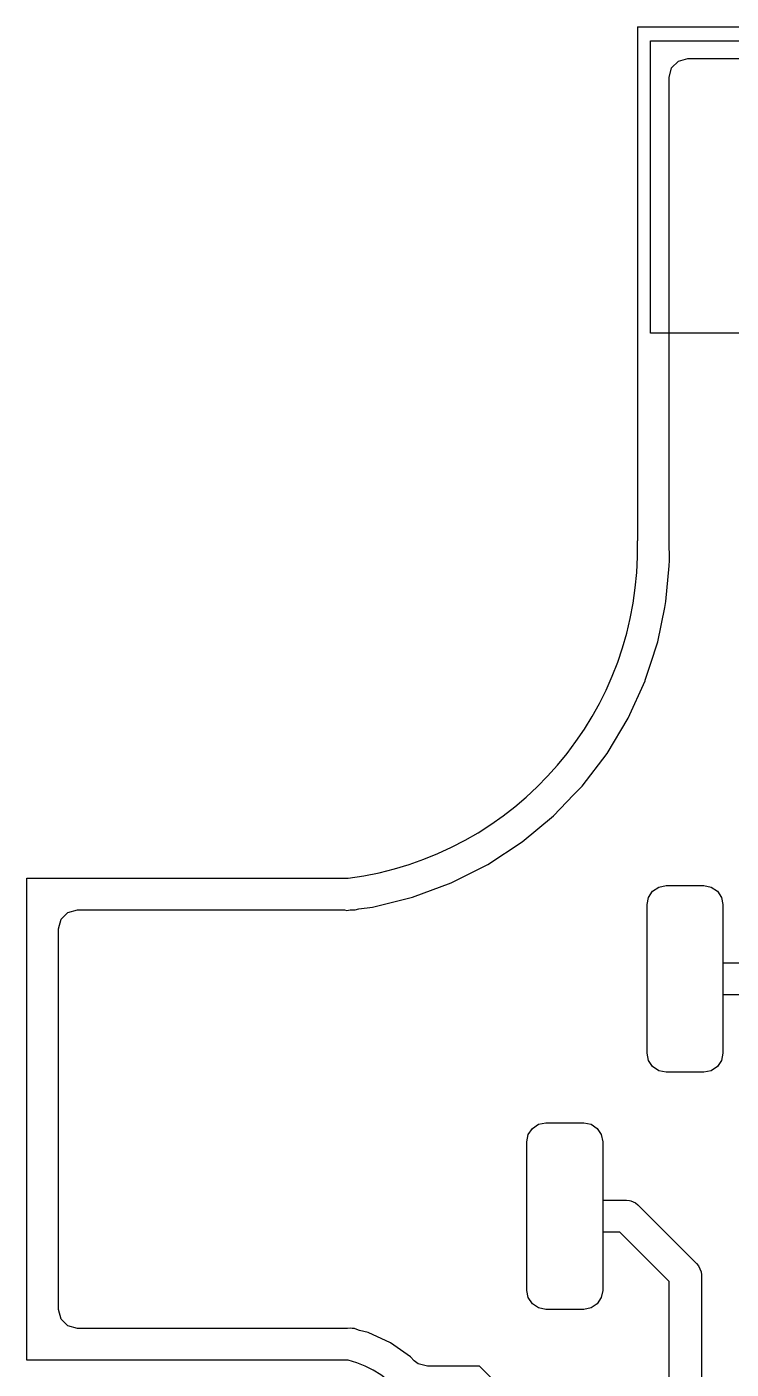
# Model space of a CAD drawing. Extents: x 0 to 3.78, y -0.8 to 2.03.
# Drawn here: x -0.0001 to 0.2191, y 0.6084 to 1.0262 of the extents above; entities that cross this region are included whole.
import ezdxf

# ---------------------------------------------------------------- set-up
doc = ezdxf.new("R2010")
doc.units = 0
doc.header["$MEASUREMENT"] = 0
doc.layers.add('BLACK', color=7, linetype='CONTINUOUS')

msp = doc.modelspace()

# ---------------------------------------------------------------- linework, layer by layer
at = {"layer": 'BLACK', "linetype": 'CONTINUOUS'}
for p, q in [((0.1899054724409449, 1.0261732283464566), (0.1899054724409449, 0.8661732283464567)), ((0.1899054724409449, 1.0261732283464566), (0.9849054724409448, 1.0261732283464566)), ((0.1940391338582677, 0.9308492913385826), (0.1940391338582677, 1.0217941732283464)), ((0.1940391338582677, 1.0217941732283464), (0.2849840157480315, 1.0217941732283464)), ((0.1940391338582677, 0.9308492913385826), (0.1940391338582677, 1.0217941732283464)), ((0.1940391338582677, 1.0217941732283464), (0.2849840157480315, 1.0217941732283464)), ((0.2005535826771654, 1.0133779527559055), (0.2027007480314961, 1.0155251181102363)), ((0.2027007480314961, 1.0155251181102363), (0.2056338188976378, 1.0163110236220472)), ((0.2056338188976378, 1.0163110236220472), (0.5718679527559055, 1.0163110236220472)), ((0.1997676771653543, 1.0104448818897638), (0.2005535826771654, 1.0133779527559055)), ((0.1997676771653543, 0.8663679133858267), (0.1997676771653543, 1.0104448818897638)), ((0.2849840157480315, 0.9308492913385826), (0.1940391338582677, 0.9308492913385826)), ((0.2849840157480315, 0.9308492913385826), (0.1940391338582677, 0.9308492913385826)), ((0.1997694881889764, 0.8662221653543307), (0.1997676771653543, 0.8663679133858267)), ((0.1999233464566929, 0.8600321653543307), (0.1997694881889764, 0.8662221653543307)), ((0.1988037007874016, 0.8472983070866141), (0.1997779133858268, 0.8583779527559054)), ((0.1997779133858268, 0.8583779527559054), (0.1999233070866142, 0.8600316141732284)), ((0.1999233070866142, 0.8600317322834645), (0.1999233464566929, 0.8600321653543307)), ((0.1999233070866142, 0.8600316141732284), (0.1999233070866142, 0.8600317322834645)), ((0.1962566535433071, 0.8347716141732283), (0.1984277165354331, 0.845449251968504)), ((0.1984277165354331, 0.845449251968504), (0.1988037007874016, 0.8472983070866141)), ((0.1940010236220472, 0.8278136614173228), (0.1962566535433071, 0.8347716141732283)), ((0.192386968503937, 0.8228346456692913), (0.1940010236220472, 0.8278136614173228)), ((0.1870277952755905, 0.8109731496062992), (0.1923146456692913, 0.8226116141732284)), ((0.1923146456692913, 0.8226116141732284), (0.192386968503937, 0.8228346456692913)), ((0.1804634645669291, 0.8000043307086614), (0.1870277952755905, 0.8109731496062992)), ((0.1727051968503937, 0.7898448818897638), (0.1804634645669291, 0.8000043307086614)), ((0.1700462598425197, 0.787075590551181), (0.1727048818897638, 0.7898445275590551)), ((0.1727048818897638, 0.7898445275590551), (0.1727049606299212, 0.7898446850393701)), ((0.1727049606299212, 0.7898446850393701), (0.1727051968503937, 0.7898448818897638)), ((0.163851811023622, 0.7806240944881889), (0.1700462598425197, 0.787075590551181)), ((0.1540160236220472, 0.7724594094488189), (0.163851811023622, 0.7806240944881889)), ((0.143323031496063, 0.7654547637795276), (0.1540160236220472, 0.7724594094488189)), ((0.1319090157480315, 0.7596993307086614), (0.143323031496063, 0.7654547637795276)), ((-9.45275590551e-05, 0.7611732283464566), (0.0999054724409449, 0.7611732283464566)), ((-9.45275590551e-05, 0.6111732283464567), (-9.45275590551e-05, 0.7611732283464566)), ((0.1199192519685039, 0.7552664173228346), (0.1319090157480315, 0.7596993307086614)), ((0.1933629133858268, 0.7552127559055118), (0.1946430708661417, 0.7571286220472441)), ((0.1933629133858268, 0.7552127559055118), (0.1946430708661417, 0.7571286220472441)), ((0.1946430708661417, 0.7571286220472441), (0.196558937007874, 0.758408779527559)), ((0.1946430708661417, 0.7571286220472441), (0.196558937007874, 0.758408779527559)), ((0.196558937007874, 0.758408779527559), (0.1988188976377953, 0.7588583070866142)), ((0.196558937007874, 0.758408779527559), (0.1988188976377953, 0.7588583070866142)), ((0.1988188976377953, 0.7588583070866142), (0.2106299212598425, 0.7588583070866142)), ((0.1988188976377953, 0.7588583070866142), (0.2106299212598425, 0.7588583070866142)), ((0.2106299212598425, 0.7588583070866142), (0.2128898818897638, 0.758408779527559)), ((0.2106299212598425, 0.7588583070866142), (0.2128898818897638, 0.758408779527559)), ((0.2128898818897638, 0.758408779527559), (0.214805748031496, 0.7571286220472441)), ((0.2128898818897638, 0.758408779527559), (0.214805748031496, 0.7571286220472441)), ((0.214805748031496, 0.7571286220472441), (0.216085905511811, 0.7552127559055118)), ((0.214805748031496, 0.7571286220472441), (0.216085905511811, 0.7552127559055118)), ((0.1032421653543307, 0.7516605905511811), (0.1075064566929134, 0.7522124015748032)), ((0.1075064566929134, 0.7522124015748032), (0.1199192519685039, 0.7552664173228346)), ((0.1929133858267716, 0.7529527952755906), (0.1933629133858268, 0.7552127559055118)), ((0.1929133858267716, 0.7529527952755906), (0.1933629133858268, 0.7552127559055118)), ((0.1929133858267716, 0.7066929527559055), (0.1929133858267716, 0.7529527952755906)), ((0.1929133858267716, 0.7066929527559055), (0.1929133858267716, 0.7529527952755906)), ((0.216085905511811, 0.7552127559055118), (0.2165354330708661, 0.7529527952755906)), ((0.216085905511811, 0.7552127559055118), (0.2165354330708661, 0.7529527952755906)), ((0.2165354330708661, 0.7529527952755906), (0.2165354330708661, 0.734822874015748)), ((0.2165354330708661, 0.7529527952755906), (0.2165354330708661, 0.7066929527559055)), ((0.0097676771653543, 0.7454448818897638), (0.0105535826771654, 0.7483779527559055)), ((0.0105535826771654, 0.7483779527559055), (0.0127007480314961, 0.7505251181102363)), ((0.0127007480314961, 0.7505251181102363), (0.0156338188976378, 0.7513110236220473)), ((0.0156338188976378, 0.7513110236220473), (0.0988126377952756, 0.7513110236220473)), ((0.0988126377952756, 0.7513110236220473), (0.0994431102362205, 0.7511695669291338)), ((0.0994431102362205, 0.7511695669291338), (0.1005392913385827, 0.7513110236220473)), ((0.1005392913385827, 0.7513110236220473), (0.1018672047244095, 0.7513110236220473)), ((0.1018672047244095, 0.7513110236220473), (0.1018672440944882, 0.7513110236220473)), ((0.1018672440944882, 0.7513110236220473), (0.1021216929133858, 0.7513616535433071)), ((0.1021216929133858, 0.7513616535433071), (0.1032421653543307, 0.7516605905511811)), ((0.0097676771653543, 0.6604098818897638), (0.0097676771653543, 0.7454448818897638)), ((0.2165354330708661, 0.734822874015748), (0.2489370078740157, 0.734822874015748)), ((0.2523579921259843, 0.724822874015748), (0.2165354330708661, 0.724822874015748)), ((0.2165354330708661, 0.724822874015748), (0.2165354330708661, 0.7066929527559055)), ((0.1933629133858268, 0.7044329921259842), (0.1929133858267716, 0.7066929527559055)), ((0.1933629133858268, 0.7044329921259842), (0.1929133858267716, 0.7066929527559055)), ((0.2165354330708661, 0.7066929527559055), (0.216085905511811, 0.7044329921259842)), ((0.2165354330708661, 0.7066929527559055), (0.216085905511811, 0.7044329921259842)), ((0.1946430708661417, 0.702517125984252), (0.1933629133858268, 0.7044329921259842)), ((0.1946430708661417, 0.702517125984252), (0.1933629133858268, 0.7044329921259842)), ((0.196558937007874, 0.701236968503937), (0.1946430708661417, 0.702517125984252)), ((0.196558937007874, 0.701236968503937), (0.1946430708661417, 0.702517125984252)), ((0.214805748031496, 0.702517125984252), (0.2128898818897638, 0.701236968503937)), ((0.214805748031496, 0.702517125984252), (0.2128898818897638, 0.701236968503937)), ((0.216085905511811, 0.7044329921259842), (0.214805748031496, 0.702517125984252)), ((0.216085905511811, 0.7044329921259842), (0.214805748031496, 0.702517125984252)), ((0.1988188976377953, 0.7007874409448819), (0.196558937007874, 0.701236968503937)), ((0.1988188976377953, 0.7007874409448819), (0.196558937007874, 0.701236968503937)), ((0.2106299212598425, 0.7007874409448819), (0.1988188976377953, 0.7007874409448819)), ((0.2106299212598425, 0.7007874409448819), (0.1988188976377953, 0.7007874409448819)), ((0.2128898818897638, 0.701236968503937), (0.2106299212598425, 0.7007874409448819)), ((0.2128898818897638, 0.701236968503937), (0.2106299212598425, 0.7007874409448819)), ((0.155511811023622, 0.6791338582677166), (0.1559613385826772, 0.6813938188976377)), ((0.155511811023622, 0.6791338582677166), (0.1559613385826772, 0.6813938188976377)), ((0.1559613385826772, 0.6813938188976377), (0.1572414960629921, 0.6833096850393701)), ((0.1559613385826772, 0.6813938188976377), (0.1572414960629921, 0.6833096850393701)), ((0.1572414960629921, 0.6833096850393701), (0.1591573622047244, 0.684589842519685)), ((0.1572414960629921, 0.6833096850393701), (0.1591573622047244, 0.684589842519685)), ((0.1591573622047244, 0.684589842519685), (0.1614173228346457, 0.6850393700787402)), ((0.1591573622047244, 0.684589842519685), (0.1614173228346457, 0.6850393700787402)), ((0.1614173228346457, 0.6850393700787402), (0.1732283464566929, 0.6850393700787402)), ((0.1614173228346457, 0.6850393700787402), (0.1732283464566929, 0.6850393700787402)), ((0.1732283464566929, 0.6850393700787402), (0.1754883070866142, 0.684589842519685)), ((0.1732283464566929, 0.6850393700787402), (0.1754883070866142, 0.684589842519685)), ((0.1754883070866142, 0.684589842519685), (0.1774041732283465, 0.6833096850393701)), ((0.1754883070866142, 0.684589842519685), (0.1774041732283465, 0.6833096850393701)), ((0.1774041732283465, 0.6833096850393701), (0.1786843307086614, 0.6813938188976377)), ((0.1774041732283465, 0.6833096850393701), (0.1786843307086614, 0.6813938188976377)), ((0.1786843307086614, 0.6813938188976377), (0.1791338582677165, 0.6791338582677166)), ((0.1786843307086614, 0.6813938188976377), (0.1791338582677165, 0.6791338582677166)), ((0.155511811023622, 0.6328740157480315), (0.155511811023622, 0.6791338582677166)), ((0.155511811023622, 0.6328740157480315), (0.155511811023622, 0.6791338582677166)), ((0.1791338582677165, 0.6791338582677166), (0.1791338582677165, 0.661003937007874)), ((0.1791338582677165, 0.6791338582677166), (0.1791338582677165, 0.6328740157480315)), ((0.0097676771653543, 0.6269015748031496), (0.0097676771653543, 0.6604098818897638)), ((0.1791338582677165, 0.661003937007874), (0.1865157480314961, 0.661003937007874)), ((0.1865157480314961, 0.661003937007874), (0.1874911811023622, 0.660907874015748)), ((0.1874911811023622, 0.660907874015748), (0.1874912204724409, 0.660907874015748)), ((0.1874912204724409, 0.660907874015748), (0.1878631102362205, 0.6607538188976377)), ((0.1878631102362205, 0.6607538188976377), (0.1892935826771653, 0.6601612992125984)), ((0.1892935826771653, 0.6601612992125984), (0.1892936220472441, 0.6601612598425197)), ((0.1892936220472441, 0.6601612598425197), (0.1900512992125984, 0.6595394881889763)), ((0.1900512992125984, 0.6595394881889763), (0.2083583464566929, 0.6412324015748031)), ((0.1844446456692913, 0.651003937007874), (0.1791338582677165, 0.651003937007874)), ((0.1791338582677165, 0.651003937007874), (0.1791338582677165, 0.6328740157480315)), ((0.1998228346456693, 0.6356257874015748), (0.1844446456692913, 0.651003937007874)), ((0.2083583464566929, 0.6412324015748031), (0.208980157480315, 0.6404747244094489)), ((0.208980157480315, 0.6404747244094489), (0.2089801968503937, 0.6404746850393701)), ((0.2089801968503937, 0.6404746850393701), (0.2097267716535433, 0.638672283464567)), ((0.1998228346456693, 0.5795275590551181), (0.1998228346456693, 0.6356257874015748)), ((0.2097267716535433, 0.638672283464567), (0.2098228346456693, 0.6376968503937007)), ((0.2098228346456693, 0.6376968503937007), (0.2098228346456693, 0.5795275590551181)), ((0.1559613385826772, 0.6306140551181102), (0.155511811023622, 0.6328740157480315)), ((0.1559613385826772, 0.6306140551181102), (0.155511811023622, 0.6328740157480315)), ((0.1791338582677165, 0.6328740157480315), (0.1786843307086614, 0.6306140551181102)), ((0.1791338582677165, 0.6328740157480315), (0.1786843307086614, 0.6306140551181102)), ((0.0105535826771654, 0.6239685039370079), (0.0097676771653543, 0.6269015748031496)), ((0.1572414960629921, 0.628698188976378), (0.1559613385826772, 0.6306140551181102)), ((0.1572414960629921, 0.628698188976378), (0.1559613385826772, 0.6306140551181102)), ((0.1591573622047244, 0.627418031496063), (0.1572414960629921, 0.628698188976378)), ((0.1591573622047244, 0.627418031496063), (0.1572414960629921, 0.628698188976378)), ((0.1614173228346457, 0.6269685039370079), (0.1591573622047244, 0.627418031496063)), ((0.1614173228346457, 0.6269685039370079), (0.1591573622047244, 0.627418031496063)), ((0.1732283464566929, 0.6269685039370079), (0.1614173228346457, 0.6269685039370079)), ((0.1732283464566929, 0.6269685039370079), (0.1614173228346457, 0.6269685039370079)), ((0.1754883070866142, 0.627418031496063), (0.1732283464566929, 0.6269685039370079)), ((0.1754883070866142, 0.627418031496063), (0.1732283464566929, 0.6269685039370079)), ((0.1774041732283465, 0.628698188976378), (0.1754883070866142, 0.627418031496063)), ((0.1774041732283465, 0.628698188976378), (0.1754883070866142, 0.627418031496063)), ((0.1786843307086614, 0.6306140551181102), (0.1774041732283465, 0.628698188976378)), ((0.1786843307086614, 0.6306140551181102), (0.1774041732283465, 0.628698188976378)), ((0.0127007480314961, 0.6218213385826772), (0.0105535826771654, 0.6239685039370079)), ((0.0156338188976378, 0.6210354330708662), (0.0127007480314961, 0.6218213385826772)), ((0.0992001181102362, 0.6210354330708662), (0.0156338188976378, 0.6210354330708662)), ((0.0997252362204724, 0.6210589763779527), (0.0992001181102362, 0.6210354330708662)), ((0.1007545669291339, 0.6211514960629921), (0.0997252362204724, 0.6210589763779527)), ((0.1007546456692913, 0.6211514960629921), (0.1007545669291339, 0.6211514960629921)), ((0.1011919291338583, 0.6210354330708662), (0.1007546456692913, 0.6211514960629921)), ((0.1018672047244095, 0.6210354330708662), (0.1011919291338583, 0.6210354330708662)), ((0.1030724409448819, 0.620536220472441), (0.1018672047244095, 0.6210354330708662)), ((0.1034511417322835, 0.6204356692913385), (0.1030724409448819, 0.620536220472441)), ((0.1061191732283465, 0.6197270472440944), (0.1034511417322835, 0.6204356692913385)), ((0.1130346062992126, 0.6165196456692913), (0.1061191732283465, 0.6197270472440944)), ((0.1192864960629921, 0.612158188976378), (0.1130346062992126, 0.6165196456692913)), ((0.0999054724409449, 0.6111732283464567), (-9.45275590551e-05, 0.6111732283464567)), ((0.1192865354330709, 0.6121581496062992), (0.1192864960629921, 0.612158188976378)), ((0.1192866929133858, 0.612158031496063), (0.1192865354330709, 0.6121581496062992)), ((0.120484094488189, 0.6109640157480315), (0.1192866929133858, 0.612158031496063)), ((0.1216929527559055, 0.6100377952755905), (0.120484094488189, 0.6109640157480315)), ((0.1246260236220472, 0.6092518897637795), (0.1216929527559055, 0.6100377952755905)), ((0.140748031496063, 0.6092518897637795), (0.1246260236220472, 0.6092518897637795)), ((0.1801412204724409, 0.5698587007874015), (0.140748031496063, 0.6092518897637795))]:
    msp.add_line(p, q, dxfattribs=at)
at = {"layer": 'BLACK'}
for centre, radius, start, end in [((0.0866901181102362, 0.8635720866141732), 0.1032481249608203, -82.64619054, 1.44361181), ((0.0912804724409449, 0.5786732283464566), 0.033625, -75.13718406, 75.13718406)]:
    msp.add_arc(centre, radius, start, end, dxfattribs=at)

doc.saveas('drawing.dxf')
